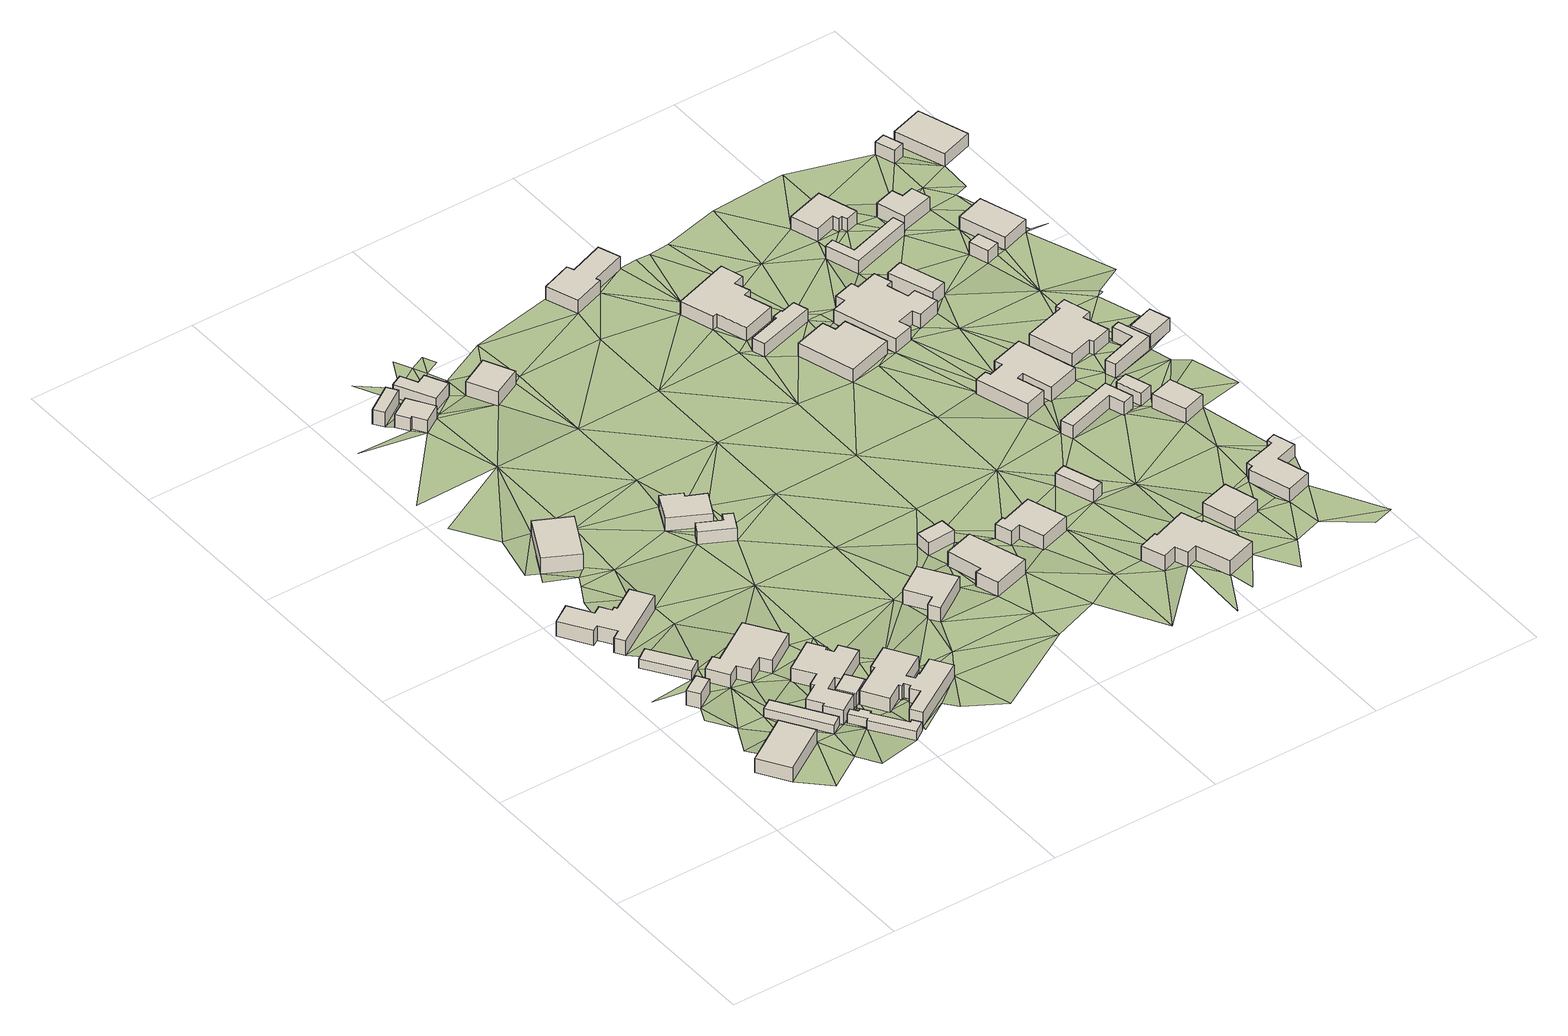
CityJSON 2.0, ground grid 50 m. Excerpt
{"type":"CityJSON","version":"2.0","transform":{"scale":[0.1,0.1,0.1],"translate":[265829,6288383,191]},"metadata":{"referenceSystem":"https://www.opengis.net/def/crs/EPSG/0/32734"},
"CityObjects":{
"building1":{"type":"Building","attributes":{"address":"53 Poiet Street Mamre 7347 Cape Town","building":"house","building:levels":"1","building_height":4.1,"roof_height":196.02,"ground_height":191.92,"plus_code":"4FRWFFJH+MHF"},"geometry":[{"type":"Solid","lod":"1","boundaries":[[[[0,1,2,3]],[[1,4,5,2]],[[4,6,7,5]],[[6,8,9,7]],[[8,10,11,9]],[[10,0,3,11]],[[3,2,5,7,9,11]],[[10,8,6,4,1,0]]]]}]},
"building2":{"type":"Building","attributes":{"address":"Poiet Street Mamre 7347 Cape Town","building":"garage","building:levels":"1","building_height":4.1,"roof_height":196.55,"ground_height":192.45,"plus_code":"4FRWFFJH+QHR"},"geometry":[{"type":"Solid","lod":"1","boundaries":[[[[12,13,14,15]],[[13,16,17,14]],[[16,18,19,17]],[[18,12,15,19]],[[15,14,17,19]],[[18,16,13,12]]]]}]},
"building3":{"type":"Building","attributes":{"building":"cabin","building:levels":"1","building_height":2.8,"roof_height":195.25,"ground_height":192.45,"plus_code":"4FRWFFJH+RHR"},"geometry":[{"type":"Solid","lod":"1","boundaries":[[[[20,21,22,23]],[[21,24,25,22]],[[24,26,27,25]],[[26,20,23,27]],[[23,22,25,27]],[[26,24,21,20]]]]}]},
"building4":{"type":"Building","attributes":{"address":"4 Jakaranda Street Mamre 7347 Cape Town","building":"house","building:levels":"1","building_height":4.1,"roof_height":197.16,"ground_height":193.06,"plus_code":"4FRWFFJH+WH6"},"geometry":[{"type":"Solid","lod":"1","boundaries":[[[[28,29,30,31]],[[29,32,33,30]],[[32,34,35,33]],[[34,36,37,35]],[[36,38,39,37]],[[38,40,41,39]],[[40,42,43,41]],[[42,44,45,43]],[[44,46,47,45]],[[46,48,49,47]],[[48,50,51,49]],[[50,52,53,51]],[[52,54,55,53]],[[54,28,31,55]],[[31,30,33,35,37,39,41,43,45,47,49,51,53,55]],[[54,52,50,48,46,44,42,40,38,36,34,32,29,28]]]]}]},
"building5":{"type":"Building","attributes":{"building":"cabin","building:levels":"1","building_height":2.8,"roof_height":194.72,"ground_height":191.92,"plus_code":"4FRWFFJH+PJ3"},"geometry":[{"type":"Solid","lod":"1","boundaries":[[[[56,57,58,59]],[[57,60,61,58]],[[60,62,63,61]],[[62,56,59,63]],[[59,58,61,63]],[[62,60,57,56]]]]}]},
"building6":{"type":"Building","attributes":{"address":"8 Jakaranda Street Mamre 7347 Cape Town","building":"house","building:levels":"1","building_height":4.1,"roof_height":196.55,"ground_height":192.45,"plus_code":"4FRWFFJH+RJ4"},"geometry":[{"type":"Solid","lod":"1","boundaries":[[[[64,65,66,67]],[[65,68,69,66]],[[68,70,71,69]],[[70,72,73,71]],[[72,74,75,73]],[[74,76,77,75]],[[76,78,79,77]],[[78,80,81,79]],[[80,82,83,81]],[[82,64,67,83]],[[67,66,69,71,73,75,77,79,81,83]],[[82,80,78,76,74,72,70,68,65,64]]]]}]},
"building7":{"type":"Building","attributes":{"building":"cabin","building:levels":"1","building_height":2.8,"roof_height":194.75,"ground_height":191.95,"plus_code":"4FRWFFJH+MM4"},"geometry":[{"type":"Solid","lod":"1","boundaries":[[[[84,85,86,87]],[[85,88,89,86]],[[88,90,91,89]],[[90,92,93,91]],[[92,94,95,93]],[[94,96,97,95]],[[96,98,99,97]],[[98,100,101,99]],[[100,102,103,101]],[[102,104,105,103]],[[104,106,107,105]],[[106,84,87,107]],[[87,86,89,91,93,95,97,99,101,103,105,107]],[[106,104,102,100,98,96,94,92,90,88,85,84]]]]}]},
"building8":{"type":"Building","attributes":{"building":"garage","building:levels":"1","building_height":4.1,"roof_height":196.43,"ground_height":192.33,"plus_code":"4FRWFFJH+PM4"},"geometry":[{"type":"Solid","lod":"1","boundaries":[[[[108,109,110,111]],[[109,112,113,110]],[[112,114,115,113]],[[114,116,117,115]],[[116,108,111,117]],[[111,110,113,115,117]],[[116,114,112,109,108]]]]}]},
"building9":{"type":"Building","attributes":{"address":"2 Jakaranda Street Mamre 7347 Cape Town","building":"house","building:levels":"1","building_height":4.1,"roof_height":198.26,"ground_height":194.16,"plus_code":"4FRWFFMH+2HP"},"geometry":[{"type":"Solid","lod":"1","boundaries":[[[[118,119,120,121]],[[119,122,123,120]],[[122,124,125,123]],[[124,118,121,125]],[[121,120,123,125]],[[124,122,119,118]]]]}]},
"building10":{"type":"Building","attributes":{"address":"10 Jakaranda Street Mamre 7347 Cape Town","building":"house","building:levels":"1","building_height":4.1,"roof_height":196.43,"ground_height":192.33,"plus_code":"4FRWFFJH+PMP"},"geometry":[{"type":"Solid","lod":"1","boundaries":[[[[126,127,111,110]],[[127,128,129,111]],[[128,130,131,129]],[[130,132,133,131]],[[132,134,135,133]],[[134,136,137,135]],[[136,138,139,137]],[[138,140,141,139]],[[140,142,143,141]],[[142,144,145,143]],[[144,146,147,145]],[[146,148,149,147]],[[148,150,151,149]],[[150,152,153,151]],[[152,154,155,153]],[[154,156,157,155]],[[156,158,159,157]],[[158,160,161,159]],[[160,126,110,161]],[[110,111,129,131,133,135,137,139,141,143,145,147,149,151,153,155,157,159,161]],[[160,158,156,154,152,150,148,146,144,142,140,138,136,134,132,130,128,127,126]]]]}]},
"building11":{"type":"Building","attributes":{"address":"12 Jakaranda Street Mamre 7347 Cape Town","building":"house","building:levels":"1","building_height":4.1,"roof_height":196.43,"ground_height":192.33,"plus_code":"4FRWFFJH+MPM"},"geometry":[{"type":"Solid","lod":"1","boundaries":[[[[162,163,164,165]],[[163,166,167,164]],[[166,168,169,167]],[[168,170,171,169]],[[170,172,173,171]],[[172,174,175,173]],[[174,176,177,175]],[[176,178,179,177]],[[178,180,181,179]],[[180,182,183,181]],[[182,184,185,183]],[[184,186,187,185]],[[186,188,189,187]],[[188,190,191,189]],[[190,192,193,191]],[[192,194,195,193]],[[194,196,197,195]],[[196,198,199,197]],[[198,200,201,199]],[[200,162,165,201]],[[165,164,167,169,171,173,175,177,179,181,183,185,187,189,191,193,195,197,199,201]],[[200,198,196,194,192,190,188,186,184,182,180,178,176,174,172,170,168,166,163,162]]]]}]},
"building12":{"type":"Building","attributes":{"address":"PM Louw Street Mamre 7347 Cape Town","building":"yes","building:levels":"1","building_height":4.1,"roof_height":199.18,"ground_height":195.08,"plus_code":"4FRWFFMH+7HM"},"geometry":[{"type":"Solid","lod":"1","boundaries":[[[[202,203,204,205]],[[203,206,207,204]],[[206,208,209,207]],[[208,202,205,209]],[[205,204,207,209]],[[208,206,203,202]]]]}]},
"building13":{"type":"Building","attributes":{"address":"PM Louw Street Mamre 7347 Cape Town","building":"house","building:levels":"1","building_height":4.1,"roof_height":199.18,"ground_height":195.08,"plus_code":"4FRWFFMH+7H5"},"geometry":[{"type":"Solid","lod":"1","boundaries":[[[[210,211,212,213]],[[211,214,215,212]],[[214,216,217,215]],[[216,218,219,217]],[[218,220,221,219]],[[220,210,213,221]],[[213,212,215,217,219,221]],[[220,218,216,214,211,210]]]]}]},
"building14":{"type":"Building","attributes":{"address":"Henning Huizen Street Mamre 7347 Cape Town","building":"yes","building:levels":"1","building_height":4.1,"roof_height":199.18,"ground_height":195.08,"plus_code":"4FRWFFMH+7JF"},"geometry":[{"type":"Solid","lod":"1","boundaries":[[[[222,223,224,225]],[[223,226,227,224]],[[226,228,229,227]],[[228,230,231,229]],[[230,232,233,231]],[[232,222,225,233]],[[225,224,227,229,231,233]],[[232,230,228,226,223,222]]]]}]},
"building15":{"type":"Building","attributes":{"address":"Dias Street Mamre 7347 Cape Town","building":"yes","building:levels":"1","building_height":4.1,"roof_height":198.28,"ground_height":194.18,"plus_code":"4FRWFFJH+XP4"},"geometry":[{"type":"Solid","lod":"1","boundaries":[[[[234,235,236,237]],[[235,238,239,236]],[[238,240,241,239]],[[240,242,243,241]],[[242,244,245,243]],[[244,234,237,245]],[[237,236,239,241,243,245]],[[244,242,240,238,235,234]]]]}]},
"building16":{"type":"Building","attributes":{"address":"19 Dias Street Mamre 7347 Cape Town","building":"yes","building:levels":"1","building_height":4.1,"roof_height":198.28,"ground_height":194.18,"plus_code":"4FRWFFJH+XPV"},"geometry":[{"type":"Solid","lod":"1","boundaries":[[[[246,247,248,249]],[[247,250,251,248]],[[250,252,253,251]],[[252,254,255,253]],[[254,256,257,255]],[[256,246,249,257]],[[249,248,251,253,255,257]],[[256,254,252,250,247,246]]]]}]},
"building17":{"type":"Building","attributes":{"address":"10 Henning Huizen Street Mamre 7347 Cape Town","building":"house","building:levels":"1","building_height":4.1,"roof_height":199.6,"ground_height":195.5,"plus_code":"4FRWFFMH+6MW"},"geometry":[{"type":"Solid","lod":"1","boundaries":[[[[258,259,260,261]],[[259,262,263,260]],[[262,264,265,263]],[[264,258,261,265]],[[261,260,263,265]],[[264,262,259,258]]]]}]},
"building18":{"type":"Building","attributes":{"address":"5 Jakaranda Street Mamre 7347 Cape Town","building":"house","building:levels":"1","building_height":4.1,"roof_height":197.44,"ground_height":193.34,"plus_code":"4FRWFFJH+QVC"},"geometry":[{"type":"Solid","lod":"1","boundaries":[[[[266,267,268,269]],[[267,270,271,268]],[[270,272,273,271]],[[272,274,275,273]],[[274,276,277,275]],[[276,266,269,277]],[[269,268,271,273,275,277]],[[276,274,272,270,267,266]]]]}]},
"building19":{"type":"Building","attributes":{"address":"Khorhamer Street Mamre 7347 Cape Town","building":"yes","building:levels":"1","building_height":4.1,"roof_height":197.9,"ground_height":193.8,"plus_code":"4FRWFFJH+RWJ"},"geometry":[{"type":"Solid","lod":"1","boundaries":[[[[278,279,280,281]],[[279,282,283,280]],[[282,284,285,283]],[[284,278,281,285]],[[281,280,283,285]],[[284,282,279,278]]]]}]},
"building20":{"type":"Building","attributes":{"address":"Khorhamer Street Mamre 7347 Cape Town","building":"house","building:levels":"1","building_height":4.1,"roof_height":197.9,"ground_height":193.8,"plus_code":"4FRWFFJH+QWP"},"geometry":[{"type":"Solid","lod":"1","boundaries":[[[[286,287,288,289]],[[287,290,291,288]],[[290,292,293,291]],[[292,294,295,293]],[[294,296,297,295]],[[296,286,289,297]],[[289,288,291,293,295,297]],[[296,294,292,290,287,286]]]]}]},
"building21":{"type":"Building","attributes":{"address":"44 Khorhamer Street Mamre 7347 Cape Town","building":"yes","building:levels":"1","building_height":4.1,"roof_height":198.44,"ground_height":194.34,"plus_code":"4FRWFFJJ+Q2J"},"geometry":[{"type":"Solid","lod":"1","boundaries":[[[[298,299,300,301]],[[299,302,303,300]],[[302,304,305,303]],[[304,306,307,305]],[[306,308,309,307]],[[308,310,311,309]],[[310,312,313,311]],[[312,298,301,313]],[[301,300,303,305,307,309,311,313]],[[312,310,308,306,304,302,299,298]]]]}]},
"building22":{"type":"Building","attributes":{"address":"17 Henning Huizen Street Mamre 7347 Cape Town","building":"house","building:levels":"1","building_height":4.1,"roof_height":199.68,"ground_height":195.58,"plus_code":"4FRWFFMH+8V3"},"geometry":[{"type":"Solid","lod":"1","boundaries":[[[[314,315,316,317]],[[315,318,319,316]],[[318,320,321,319]],[[320,322,323,321]],[[322,324,325,323]],[[324,326,327,325]],[[326,328,329,327]],[[328,314,317,329]],[[317,316,319,321,323,325,327,329]],[[328,326,324,322,320,318,315,314]]]]}]},
"building23":{"type":"Building","attributes":{"address":"49 Khorhamer Street Mamre 7347 Cape Town","building":"house","building:levels":"1","building_height":4.1,"roof_height":198.56,"ground_height":194.46,"plus_code":"4FRWFFJJ+M4G"},"geometry":[{"type":"Solid","lod":"1","boundaries":[[[[330,331,332,333]],[[331,334,335,332]],[[334,336,337,335]],[[336,338,339,337]],[[338,340,341,339]],[[340,342,343,341]],[[342,344,345,343]],[[344,346,347,345]],[[346,348,349,347]],[[348,350,351,349]],[[350,352,353,351]],[[352,330,333,353]],[[333,332,335,337,339,341,343,345,347,349,351,353]],[[352,350,348,346,344,342,340,338,336,334,331,330]]]]}]},
"building24":{"type":"Building","attributes":{"address":"42 Khorhamer Street Mamre 7347 Cape Town","building":"yes","building:levels":"1","building_height":4.1,"roof_height":198.44,"ground_height":194.34,"plus_code":"4FRWFFJJ+R39"},"geometry":[{"type":"Solid","lod":"1","boundaries":[[[[354,355,356,357]],[[355,358,359,356]],[[358,360,361,359]],[[360,354,357,361]],[[357,356,359,361]],[[360,358,355,354]]]]}]},
"building25":{"type":"Building","attributes":{"address":"12 Henning Huizen Street Mamre 7347 Cape Town","building":"house","building:levels":"1","building_height":4.1,"roof_height":199.9,"ground_height":195.8,"plus_code":"4FRWFFMH+6X7"},"geometry":[{"type":"Solid","lod":"1","boundaries":[[[[362,363,364,365]],[[363,366,367,364]],[[366,368,369,367]],[[368,370,371,369]],[[370,372,373,371]],[[372,374,375,373]],[[374,376,377,375]],[[376,378,379,377]],[[378,380,381,379]],[[380,362,365,381]],[[365,364,367,369,371,373,375,377,379,381]],[[380,378,376,374,372,370,368,366,363,362]]]]}]},
"building26":{"type":"Building","attributes":{"address":"Henning Huizen Street Mamre 7347 Cape Town","building":"yes","building:levels":"1","building_height":4.1,"roof_height":199.68,"ground_height":195.58,"plus_code":"4FRWFFMH+4XX"},"geometry":[{"type":"Solid","lod":"1","boundaries":[[[[382,383,384,385]],[[383,386,387,384]],[[386,388,389,387]],[[388,390,391,389]],[[390,392,393,391]],[[392,394,395,393]],[[394,396,397,395]],[[396,382,385,397]],[[385,384,387,389,391,393,395,397]],[[396,394,392,390,388,386,383,382]]]]}]},
"building27":{"type":"Building","attributes":{"address":"14 Dias Street Mamre 7347 Cape Town","building":"house","building:levels":"1","building_height":4.1,"roof_height":199.8,"ground_height":195.7,"plus_code":"4FRWFFMJ+32W"},"geometry":[{"type":"Solid","lod":"1","boundaries":[[[[398,399,400,401]],[[399,402,403,400]],[[402,404,405,403]],[[404,406,407,405]],[[406,408,409,407]],[[408,398,401,409]],[[401,400,403,405,407,409]],[[408,406,404,402,399,398]]]]}]},
"building28":{"type":"Building","attributes":{"address":"47 Khorhamer Street Mamre 7347 Cape Town","building":"house","building:levels":"1","building_height":4.1,"roof_height":198.56,"ground_height":194.46,"plus_code":"4FRWFFJJ+P55"},"geometry":[{"type":"Solid","lod":"1","boundaries":[[[[410,411,412,413]],[[411,414,415,412]],[[414,416,417,415]],[[416,410,413,417]],[[413,412,415,417]],[[416,414,411,410]]]]}]},
"building29":{"type":"Building","attributes":{"address":"12 Dias Street Mamre 7347 Cape Town","building":"house","building:levels":"1","building_height":4.1,"roof_height":200.13,"ground_height":196.03,"plus_code":"4FRWFFMJ+439"},"geometry":[{"type":"Solid","lod":"1","boundaries":[[[[418,419,420,421]],[[419,422,423,420]],[[422,424,425,423]],[[424,426,427,425]],[[426,428,429,427]],[[428,430,431,429]],[[430,432,433,431]],[[432,434,435,433]],[[434,436,437,435]],[[436,438,439,437]],[[438,440,441,439]],[[440,442,443,441]],[[442,444,445,443]],[[444,446,447,445]],[[446,448,449,447]],[[448,418,421,449]],[[421,420,423,425,427,429,431,433,435,437,439,441,443,445,447,449]],[[448,446,444,442,440,438,436,434,432,430,428,426,424,422,419,418]]]]}]},
"building30":{"type":"Building","attributes":{"address":"11 Dias Street Mamre 7347 Cape Town","building":"house","building:levels":"1","building_height":4.1,"roof_height":199.85,"ground_height":195.75,"plus_code":"4FRWFFJJ+X49"},"geometry":[{"type":"Solid","lod":"1","boundaries":[[[[450,451,452,453]],[[451,454,455,452]],[[454,456,457,455]],[[456,458,459,457]],[[458,460,461,459]],[[460,462,463,461]],[[462,464,465,463]],[[464,466,467,465]],[[466,468,469,467]],[[468,470,471,469]],[[470,472,473,471]],[[472,450,453,473]],[[453,452,455,457,459,461,463,465,467,469,471,473]],[[472,470,468,466,464,462,460,458,456,454,451,450]]]]}]},
"building31":{"type":"Building","attributes":{"address":"Khorhamer Street Mamre 7347 Cape Town","building":"yes","building:levels":"1","building_height":4.1,"roof_height":199.2,"ground_height":195.1,"plus_code":"4FRWFFJJ+V5X"},"geometry":[{"type":"Solid","lod":"1","boundaries":[[[[474,475,476,477]],[[475,478,479,476]],[[478,480,481,479]],[[480,482,483,481]],[[482,484,485,483]],[[484,474,477,485]],[[477,476,479,481,483,485]],[[484,482,480,478,475,474]]]]}]},
"building32":{"type":"Building","attributes":{"address":"45 Khorhamer Street Mamre 7347 Cape Town","building":"house","building:levels":"1","building_height":4.1,"roof_height":199.03,"ground_height":194.93,"plus_code":"4FRWFFJJ+P73"},"geometry":[{"type":"Solid","lod":"1","boundaries":[[[[486,487,488,489]],[[487,490,491,488]],[[490,492,493,491]],[[492,494,495,493]],[[494,496,497,495]],[[496,498,499,497]],[[498,500,501,499]],[[500,502,503,501]],[[502,504,505,503]],[[504,486,489,505]],[[489,488,491,493,495,497,499,501,503,505]],[[504,502,500,498,496,494,492,490,487,486]]]]}]},
"building33":{"type":"Building","attributes":{"address":"Khorhamer Street Mamre 7347 Cape Town","building":"yes","building:levels":"1","building_height":4.1,"roof_height":199.81,"ground_height":195.71,"plus_code":"4FRWFFJJ+V6P"},"geometry":[{"type":"Solid","lod":"1","boundaries":[[[[506,507,508,509]],[[507,510,511,508]],[[510,512,513,511]],[[512,506,509,513]],[[509,508,511,513]],[[512,510,507,506]]]]}]},
"building34":{"type":"Building","attributes":{"address":"Dias Street Mamre 7347 Cape Town","building":"yes","building:levels":"1","building_height":4.1,"roof_height":200.47,"ground_height":196.37,"plus_code":"4FRWFFMJ+45C"},"geometry":[{"type":"Solid","lod":"1","boundaries":[[[[514,515,516,517]],[[515,518,519,516]],[[518,520,521,519]],[[520,514,517,521]],[[517,516,519,521]],[[520,518,515,514]]]]}]},
"building35":{"type":"Building","attributes":{"address":"38 Khorhamer Street Mamre 7347 Cape Town","building":"house","building:levels":"1","building_height":4.1,"roof_height":199.81,"ground_height":195.71,"plus_code":"4FRWFFJJ+R7R"},"geometry":[{"type":"Solid","lod":"1","boundaries":[[[[522,523,524,525]],[[523,526,527,524]],[[526,528,529,527]],[[528,522,525,529]],[[525,524,527,529]],[[528,526,523,522]]]]}]},
"building36":{"type":"Building","attributes":{"address":"Henning Huizen Street Mamre 7347 Cape Town","building":"yes","building:levels":"1","building_height":4.1,"roof_height":200.47,"ground_height":196.37,"plus_code":"4FRWFFMJ+55V"},"geometry":[{"type":"Solid","lod":"1","boundaries":[[[[530,531,532,533]],[[531,534,535,532]],[[534,536,537,535]],[[536,538,539,537]],[[538,540,541,539]],[[540,530,533,541]],[[533,532,535,537,539,541]],[[540,538,536,534,531,530]]]]}]},
"building37":{"type":"Building","attributes":{"address":"16 Henning Huizen Street Mamre 7347 Cape Town","building":"house","building:levels":"1","building_height":4.1,"roof_height":200.54,"ground_height":196.44,"plus_code":"4FRWFFMJ+745"},"geometry":[{"type":"Solid","lod":"1","boundaries":[[[[542,543,544,545]],[[543,546,547,544]],[[546,548,549,547]],[[548,550,551,549]],[[550,552,553,551]],[[552,554,555,553]],[[554,556,557,555]],[[556,542,545,557]],[[545,544,547,549,551,553,555,557]],[[556,554,552,550,548,546,543,542]]]]}]},
"building38":{"type":"Building","attributes":{"address":"9 Dias Street Mamre 7347 Cape Town","building":"house","building:levels":"1","building_height":4.1,"roof_height":200.1,"ground_height":196,"plus_code":"4FRWFFJJ+X6G"},"geometry":[{"type":"Solid","lod":"1","boundaries":[[[[558,559,560,561]],[[559,562,563,560]],[[562,564,565,563]],[[564,566,567,565]],[[566,568,569,567]],[[568,570,571,569]],[[570,572,573,571]],[[572,574,575,573]],[[574,576,577,575]],[[576,558,561,577]],[[561,560,563,565,567,569,571,573,575,577]],[[576,574,572,570,568,566,564,562,559,558]]]]}]},
"building39":{"type":"Building","attributes":{"address":"Dias Street Mamre 7347 Cape Town","building":"yes","building:levels":"1","building_height":4.1,"roof_height":200.1,"ground_height":196,"plus_code":"4FRWFFJJ+W7W"},"geometry":[{"type":"Solid","lod":"1","boundaries":[[[[578,579,580,581]],[[579,582,583,580]],[[582,584,585,583]],[[584,586,587,585]],[[586,588,589,587]],[[588,578,581,589]],[[581,580,583,585,587,589]],[[588,586,584,582,579,578]]]]}]},
"building40":{"type":"Building","attributes":{"address":"Dias Street Mamre 7347 Cape Town","building":"garage","building:levels":"1","building_height":4.1,"roof_height":200.88,"ground_height":196.78,"plus_code":"4FRWFFMJ+46H"},"geometry":[{"type":"Solid","lod":"1","boundaries":[[[[590,591,592,593]],[[591,594,595,592]],[[594,596,597,595]],[[596,590,593,597]],[[593,592,595,597]],[[596,594,591,590]]]]}]},
"building41":{"type":"Building","attributes":{"address":"Dias Street Mamre 7347 Cape Town","building":"yes","building:levels":"1","building_height":4.1,"roof_height":200.1,"ground_height":196,"plus_code":"4FRWFFJJ+W8R"},"geometry":[{"type":"Solid","lod":"1","boundaries":[[[[598,599,600,601]],[[599,602,603,600]],[[602,604,605,603]],[[604,598,601,605]],[[601,600,603,605]],[[604,602,599,598]]]]}]},
"building42":{"type":"Building","attributes":{"address":"Henning Huizen Street Mamre 7347 Cape Town","building":"yes","building:levels":"1","building_height":4.1,"roof_height":200.86,"ground_height":196.76,"plus_code":"4FRWFFMJ+667"},"geometry":[{"type":"Solid","lod":"1","boundaries":[[[[606,607,608,609]],[[607,610,611,608]],[[610,612,613,611]],[[612,614,615,613]],[[614,616,617,615]],[[616,606,609,617]],[[609,608,611,613,615,617]],[[616,614,612,610,607,606]]]]}]},
"building43":{"type":"Building","attributes":{"address":"8 Dias Street Mamre 7347 Cape Town","building":"house","building:levels":"1","building_height":4.1,"roof_height":200.88,"ground_height":196.78,"plus_code":"4FRWFFMJ+47W"},"geometry":[{"type":"Solid","lod":"1","boundaries":[[[[618,619,620,621]],[[619,622,623,620]],[[622,624,625,623]],[[624,618,621,625]],[[621,620,623,625]],[[624,622,619,618]]]]}]},
"building44":{"type":"Building","attributes":{"address":"Henning Huizen Street Mamre 7347 Cape Town","building":"garage","building:levels":"1","building_height":4.1,"roof_height":200.65,"ground_height":196.55,"plus_code":"4FRWFFMJ+77V"},"geometry":[{"type":"Solid","lod":"1","boundaries":[[[[626,627,628,629]],[[627,630,631,628]],[[630,632,633,631]],[[632,626,629,633]],[[629,628,631,633]],[[632,630,627,626]]]]}]},
"building45":{"type":"Building","attributes":{"address":"20 Henning Huizen Street Mamre 7347 Cape Town","building":"house","building:levels":"1","building_height":4.1,"roof_height":200.65,"ground_height":196.55,"plus_code":"4FRWFFMJ+78M"},"geometry":[{"type":"Solid","lod":"1","boundaries":[[[[634,635,636,637]],[[635,638,639,636]],[[638,640,641,639]],[[640,634,637,641]],[[637,636,639,641]],[[640,638,635,634]]]]}]},
"terrain1":{"type":"TINRelief","geometry":[{"type":"CompositeSurface","lod":"1","boundaries":[[[642,643,644]],[[645,6,646]],[[16,647,648]],[[642,648,643]],[[649,24,650]],[[648,72,16]],[[648,642,57]],[[651,645,646]],[[652,16,72]],[[72,648,57]],[[57,642,653]],[[653,642,645]],[[70,649,652]],[[649,70,24]],[[70,652,72]],[[653,60,57]],[[653,645,60]],[[645,651,60]],[[26,24,70]],[[57,56,72]],[[54,20,654]],[[68,26,70]],[[56,76,72]],[[651,655,656]],[[657,658,38]],[[60,651,656]],[[148,56,152]],[[72,76,74]],[[654,20,26]],[[56,62,152]],[[154,62,60]],[[56,148,144]],[[152,150,148]],[[60,656,154]],[[154,152,62]],[[658,659,38]],[[660,76,56]],[[38,659,661]],[[662,659,658]],[[663,54,654]],[[656,655,106]],[[144,660,56]],[[656,664,154]],[[665,122,666]],[[667,154,664]],[[26,68,64]],[[148,146,144]],[[661,659,668]],[[664,656,669]],[[68,65,64]],[[76,80,78]],[[660,80,76]],[[670,671,122]],[[154,667,672]],[[667,673,674]],[[64,654,26]],[[671,670,675]],[[676,122,665]],[[674,672,667]],[[660,144,677]],[[112,678,672]],[[114,674,679]],[[674,114,672]],[[112,672,114]],[[680,665,668]],[[678,112,681]],[[668,659,680]],[[682,198,679]],[[114,679,683]],[[88,198,682]],[[109,681,112]],[[659,663,680]],[[683,679,684]],[[676,665,680]],[[80,660,685]],[[198,684,679]],[[88,85,198]],[[116,114,683]],[[84,200,85]],[[85,200,198]],[[686,675,687]],[[80,685,688]],[[684,198,689]],[[676,680,690]],[[691,116,683]],[[663,654,692]],[[670,687,675]],[[108,116,693]],[[694,200,695]],[[696,697,684]],[[696,684,689]],[[689,198,698]],[[64,692,654]],[[690,699,670]],[[116,691,693]],[[693,700,108]],[[696,689,701]],[[702,703,704]],[[680,663,240]],[[696,701,705]],[[688,685,706]],[[703,707,704]],[[687,218,708]],[[706,685,704]],[[699,687,670]],[[64,688,692]],[[706,704,707]],[[214,709,218]],[[690,680,254]],[[710,200,694]],[[711,712,713]],[[693,714,700]],[[692,688,706]],[[714,707,700]],[[692,240,663]],[[713,715,711]],[[206,211,210]],[[710,694,716]],[[717,203,718]],[[216,214,218]],[[713,719,720]],[[680,240,254]],[[715,713,720]],[[699,690,721]],[[210,722,206]],[[218,687,220]],[[718,723,717]],[[710,716,724]],[[706,707,725]],[[726,690,254]],[[687,699,721]],[[714,725,707]],[[723,718,230]],[[722,230,718]],[[232,722,210]],[[725,692,706]],[[720,727,715]],[[220,232,210]],[[728,729,723]],[[230,722,232]],[[720,710,727]],[[723,230,728]],[[254,240,238]],[[714,715,730]],[[232,220,731]],[[690,726,721]],[[240,692,242]],[[732,254,238]],[[687,733,220]],[[254,732,256]],[[222,232,731]],[[733,731,220]],[[256,732,238]],[[715,727,730]],[[226,223,728]],[[256,238,235]],[[734,714,730]],[[734,725,714]],[[731,259,222]],[[735,728,223]],[[721,736,687]],[[692,737,242]],[[724,738,710]],[[733,687,736]],[[234,256,235]],[[259,731,733]],[[739,728,735]],[[721,726,250]],[[222,740,223]],[[692,725,737]],[[246,256,234]],[[223,741,735]],[[710,738,727]],[[727,274,730]],[[741,223,740]],[[740,222,259]],[[246,250,247]],[[234,244,246]],[[742,735,741]],[[734,730,743]],[[744,740,259]],[[741,745,742]],[[242,746,244]],[[727,747,274]],[[725,734,748]],[[244,746,246]],[[736,749,733]],[[746,242,737]],[[750,721,250]],[[725,748,737]],[[750,250,246]],[[744,751,740]],[[747,727,738]],[[736,721,750]],[[749,736,752]],[[744,749,752]],[[274,294,753]],[[294,274,747]],[[752,751,744]],[[746,750,246]],[[754,737,748]],[[755,748,753]],[[756,753,294]],[[755,282,748]],[[754,748,282]],[[755,753,756]],[[746,737,757]],[[758,752,736]],[[755,756,759]],[[760,736,750]],[[754,757,737]],[[761,747,738]],[[294,747,762]],[[284,282,755]],[[315,751,752]],[[758,736,760]],[[762,747,761]],[[755,763,284]],[[764,750,746]],[[754,765,757]],[[757,764,746]],[[758,315,752]],[[763,304,284]],[[304,765,284]],[[763,762,306]],[[766,760,750]],[[767,751,315]],[[306,304,763]],[[768,762,761]],[[304,769,765]],[[306,762,770]],[[768,761,771]],[[766,750,764]],[[762,768,770]],[[306,770,772]],[[773,757,765]],[[758,760,774]],[[773,765,769]],[[775,776,769]],[[771,338,768]],[[764,757,773]],[[770,768,777]],[[778,760,766]],[[315,758,779]],[[760,778,366]],[[777,768,336]],[[338,771,780]],[[768,338,336]],[[773,769,776]],[[774,760,366]],[[779,758,774]],[[781,776,777]],[[766,764,782]],[[777,336,783]],[[766,382,778]],[[776,781,354]],[[781,777,355]],[[764,773,784]],[[780,785,338]],[[786,780,787]],[[782,764,784]],[[404,382,766]],[[776,354,773]],[[788,779,789]],[[783,355,777]],[[396,778,382]],[[778,396,370]],[[366,778,370]],[[779,774,790]],[[404,766,782]],[[781,355,354]],[[780,786,791]],[[368,366,370]],[[789,779,790]],[[792,793,783]],[[354,794,773]],[[795,370,396]],[[793,355,783]],[[796,797,786]],[[790,798,789]],[[370,795,392]],[[382,404,799]],[[800,790,774]],[[370,392,801]],[[802,782,784]],[[784,773,462]],[[794,475,773]],[[803,355,804]],[[798,790,805]],[[804,355,793]],[[794,803,804]],[[793,806,807]],[[801,392,808]],[[790,800,805]],[[809,799,404]],[[782,802,810]],[[801,811,812]],[[793,807,411]],[[807,797,414]],[[773,475,462]],[[784,813,802]],[[801,808,814]],[[815,814,808]],[[793,411,804]],[[811,801,814]],[[478,794,804]],[[411,807,414]],[[816,811,817]],[[462,813,784]],[[809,818,819]],[[814,817,811]],[[794,478,475]],[[820,797,821]],[[820,414,797]],[[800,822,805]],[[799,809,823]],[[430,810,802]],[[809,819,823]],[[430,802,813]],[[814,799,824]],[[430,819,810]],[[823,824,799]],[[411,825,804]],[[823,819,430]],[[814,826,817]],[[826,800,817]],[[814,824,827]],[[430,813,828]],[[829,414,820]],[[826,822,800]],[[827,824,823]],[[830,462,475]],[[823,831,827]],[[430,828,832]],[[833,478,804]],[[834,830,475]],[[828,835,836]],[[837,832,828]],[[814,827,538]],[[837,828,836]],[[825,838,804]],[[498,829,820]],[[839,830,840]],[[814,538,826]],[[840,830,834]],[[434,832,841]],[[829,496,825]],[[842,822,826]],[[820,843,498]],[[475,844,834]],[[845,434,841]],[[480,478,833]],[[846,829,498]],[[829,846,496]],[[832,837,847]],[[523,833,804]],[[492,825,496]],[[827,848,538]],[[847,841,832]],[[838,523,804]],[[496,846,498]],[[849,850,848]],[[838,825,492]],[[494,492,496]],[[847,837,851]],[[844,852,834]],[[843,500,498]],[[847,853,841]],[[826,543,842]],[[540,848,850]],[[540,538,848]],[[538,546,826]],[[854,855,856]],[[855,857,856]],[[826,546,543]],[[510,858,833]],[[859,850,856]],[[857,859,856]],[[518,857,853]],[[860,843,861]],[[851,564,847]],[[833,862,510]],[[518,859,857]],[[858,507,844]],[[500,843,860]],[[851,852,863]],[[833,523,862]],[[507,858,510]],[[492,864,838]],[[853,847,865]],[[850,866,540]],[[859,866,850]],[[851,863,564]],[[852,844,867]],[[546,538,536]],[[844,507,506]],[[865,518,853]],[[868,864,492]],[[863,852,867]],[[512,510,862]],[[506,586,844]],[[844,586,867]],[[502,500,869]],[[523,838,870]],[[512,862,871]],[[838,864,872]],[[546,536,550]],[[534,554,536]],[[847,564,873]],[[506,512,871]],[[874,863,867]],[[870,838,872]],[[862,875,871]],[[876,842,543]],[[874,877,863]],[[548,546,550]],[[550,536,554]],[[540,866,530]],[[847,878,865]],[[586,506,879]],[[554,552,550]],[[531,554,534]],[[871,879,506]],[[865,594,866]],[[880,874,867]],[[881,873,564]],[[878,847,873]],[[871,875,879]],[[543,542,876]],[[882,875,870]],[[883,874,880]],[[556,554,531]],[[866,594,530]],[[884,586,885]],[[885,586,879]],[[596,865,878]],[[594,865,596]],[[542,556,616]],[[886,883,880]],[[887,883,888]],[[888,883,886]],[[879,875,889]],[[531,616,556]],[[889,875,882]],[[890,878,873]],[[891,888,886]],[[531,530,606]],[[616,531,606]],[[884,598,891]],[[884,885,599]],[[598,884,599]],[[892,542,616]],[[893,890,888]],[[606,530,622]],[[894,888,891]],[[622,530,594]],[[894,891,598]],[[890,893,878]],[[590,596,878]],[[885,895,599]],[[542,627,876]],[[591,622,594]],[[894,893,888]],[[878,624,590]],[[894,598,896]],[[897,606,622]],[[624,591,590]],[[627,542,892]],[[878,893,898]],[[624,622,591]],[[892,899,900]],[[624,878,618]],[[901,898,893]],[[898,902,878]],[[892,900,903]],[[622,619,897]],[[900,897,903]],[[902,618,878]],[[904,892,903]],[[905,903,897]],[[904,627,892]],[[619,905,897]],[[618,906,619]],[[906,905,619]],[[907,903,905]],[[618,908,906]],[[904,903,909]],[[903,907,909]],[[909,632,904]],[[632,635,626]],[[632,909,635]]]}]}
},
"vertices":[
[151,259,5],[94,223,5],[94,223,50],[151,259,50],[91,221,5],[91,221,50],[146,134,5],[146,134,50],[286,223,5],[286,223,50],[230,310,5],[230,310,50],
[163,571,9],[108,537,9],[108,537,56],[163,571,56],[129,504,9],[129,504,56],[183,538,9],[183,538,56],
[133,748,14],[96,722,14],[96,722,42],[133,748,42],[175,605,14],[175,605,42],[213,631,14],[213,631,42],
[264,885,14],[227,943,14],[227,943,62],[264,885,62],[158,899,14],[158,899,62],[154,907,14],[154,907,62],[144,901,14],[144,901,62],[124,931,14],[124,931,62],[101,917,14],[101,917,62],[59,983,14],[59,983,62],[2,947,14],[2,947,62],[57,861,14],[57,861,62],[75,872,14],[75,872,62],[106,824,14],[106,824,62],[81,808,14],[81,808,62],[98,781,14],[98,781,62],
[269,403,9],[238,383,9],[238,383,37],[269,403,37],[341,224,9],[341,224,37],[372,244,9],[372,244,37],
[382,674,14],[253,591,14],[253,591,56],[382,674,56],[242,608,14],[242,608,56],[198,579,14],[198,579,56],[235,521,14],[235,521,56],[268,542,14],[268,542,56],[291,507,14],[291,507,56],[334,535,14],[334,535,56],[353,506,14],[353,506,56],[451,569,14],[451,569,56],
[527,103,9],[511,126,9],[511,126,38],[527,103,38],[504,121,9],[504,121,38],[443,210,9],[443,210,38],[449,214,9],[449,214,38],[432,239,9],[432,239,38],[424,233,9],[424,233,38],[411,253,9],[411,253,38],[393,240,9],[393,240,38],[424,195,9],[424,195,38],[417,190,9],[417,190,38],[493,80,9],[493,80,38],
[470,358,13],[452,346,13],[452,346,54],[470,358,54],[416,323,13],[416,323,54],[447,275,13],[447,275,54],[501,310,13],[501,310,54],
[279,1249,21],[181,1298,21],[181,1298,73],[279,1249,73],[112,1163,21],[112,1163,73],[209,1114,21],[209,1114,73],
[452,346,9],[470,358,9],[556,413,9],[556,413,54],[526,461,9],[526,461,54],[503,446,9],[503,446,54],[491,465,9],[491,465,54],[499,470,9],[499,470,54],[469,517,9],[469,517,54],[376,457,9],[376,457,54],[414,399,9],[414,399,54],[378,376,9],[378,376,54],[384,367,9],[384,367,54],[332,334,9],[332,334,54],[359,292,9],[359,292,54],[352,288,9],[352,288,54],[383,240,9],[383,240,54],[441,277,9],[441,277,54],[403,335,9],[403,335,54],[443,361,9],[443,361,54],
[715,225,9],[679,281,9],[679,281,54],[715,225,54],[624,247,9],[624,247,54],[622,251,9],[622,251,54],[606,240,9],[606,240,54],[592,261,9],[592,261,54],[663,305,9],[663,305,54],[612,386,9],[612,386,54],[541,342,9],[541,342,54],[547,334,9],[547,334,54],[462,282,9],[462,282,54],[506,211,9],[506,211,54],[554,241,9],[554,241,54],[559,233,9],[559,233,54],[568,239,9],[568,239,54],[578,222,9],[578,222,54],[568,215,9],[568,215,54],[585,189,9],[585,189,54],[520,149,9],[520,149,54],[540,116,9],[540,116,54],
[193,1937,35],[113,1884,35],[113,1884,82],[193,1937,82],[132,1856,35],[132,1856,82],[212,1908,35],[212,1908,82],
[207,1873,41],[146,1835,41],[146,1835,82],[207,1873,82],[170,1799,41],[170,1799,82],[177,1804,41],[177,1804,82],[200,1767,41],[200,1767,82],[253,1801,41],[253,1801,82],
[331,1856,41],[299,1919,41],[299,1919,82],[331,1856,82],[271,1905,41],[271,1905,82],[248,1952,41],[248,1952,82],[214,1935,41],[214,1935,82],[269,1825,41],[269,1825,82],
[584,1037,32],[574,1016,32],[574,1016,73],[584,1037,73],[509,1049,32],[509,1049,73],[492,1016,32],[492,1016,73],[582,970,32],[582,970,73],[610,1024,32],[610,1024,73],
[605,1126,32],[551,1151,32],[551,1151,73],[605,1126,73],[556,1163,32],[556,1163,73],[500,1191,32],[500,1191,73],[459,1108,32],[459,1108,73],[567,1052,32],[567,1052,73],
[451,1876,41],[366,1833,41],[366,1833,86],[451,1876,86],[407,1751,41],[407,1751,86],[492,1793,41],[492,1793,86],
[864,589,18],[780,534,18],[780,534,64],[864,589,64],[824,467,18],[824,467,64],[796,449,18],[796,449,64],[815,419,18],[815,419,64],[927,492,18],[927,492,64],
[1019,694,28],[938,689,28],[938,689,69],[1019,694,69],[940,642,28],[940,642,69],[1022,646,28],[1022,646,69],
[1044,611,23],[958,585,23],[958,585,69],[1044,611,69],[985,481,23],[985,481,69],[967,478,23],[967,478,69],[988,411,23],[988,411,69],[1097,445,23],[1097,445,69],
[1241,632,28],[1149,602,28],[1149,602,74],[1241,632,74],[1146,609,28],[1146,609,74],[1115,599,28],[1115,599,74],[1132,551,28],[1132,551,74],[1162,561,28],[1162,561,74],[1186,489,28],[1186,489,74],[1278,518,28],[1278,518,74],
[752,2021,45],[785,1927,45],[785,1927,87],[752,2021,87],[877,1960,45],[877,1960,87],[873,1971,45],[873,1971,87],[974,2007,45],[974,2007,87],[951,2070,45],[951,2070,87],[849,2033,45],[849,2033,87],[841,2053,45],[841,2053,87],
[1520,359,28],[1419,323,28],[1419,323,76],[1520,359,76],[1416,330,28],[1416,330,76],[1360,311,28],[1360,311,76],[1383,243,28],[1383,243,76],[1426,258,28],[1426,258,76],[1440,219,28],[1440,219,76],[1470,230,28],[1470,230,76],[1506,130,28],[1506,130,76],[1596,161,28],[1596,161,76],[1546,301,28],[1546,301,76],[1541,299,28],[1541,299,76],
[1358,675,33],[1395,565,33],[1395,565,74],[1358,675,74],[1430,576,33],[1430,576,74],[1392,687,33],[1392,687,74],
[1156,1825,46],[989,1771,46],[989,1771,89],[1156,1825,89],[1020,1673,46],[1020,1673,89],[1034,1677,46],[1034,1677,89],[1062,1587,46],[1062,1587,89],[1160,1618,46],[1160,1618,89],[1135,1697,46],[1135,1697,89],[1157,1704,46],[1157,1704,89],[1142,1749,46],[1142,1749,89],[1175,1760,46],[1175,1760,89],
[1061,1510,46],[1231,1560,46],[1231,1560,87],[1061,1510,87],[1218,1602,46],[1218,1602,87],[1175,1590,46],[1175,1590,87],[1174,1595,46],[1174,1595,87],[1144,1586,46],[1144,1586,87],[1146,1577,46],[1146,1577,87],[1050,1548,46],[1050,1548,87],
[1278,1464,46],[1240,1452,46],[1240,1452,88],[1278,1464,88],[1228,1491,46],[1228,1491,88],[1131,1462,46],[1131,1462,88],[1181,1295,46],[1181,1295,88],[1317,1337,46],[1317,1337,88],
[1676,386,35],[1587,360,35],[1587,360,76],[1676,386,76],[1617,262,35],[1617,262,76],[1705,288,35],[1705,288,76],
[1448,1572,47],[1384,1553,47],[1384,1553,91],[1448,1572,91],[1378,1574,47],[1378,1574,91],[1316,1556,47],[1316,1556,91],[1324,1529,47],[1324,1529,91],[1280,1516,47],[1280,1516,91],[1336,1328,47],[1336,1328,91],[1396,1346,47],[1396,1346,91],[1386,1380,47],[1386,1380,91],[1437,1395,47],[1437,1395,91],[1445,1370,47],[1445,1370,91],[1512,1392,47],[1512,1392,91],[1490,1458,47],[1490,1458,91],[1464,1450,47],[1464,1450,91],[1445,1514,47],[1445,1514,91],[1464,1520,47],[1464,1520,91],
[1585,1143,41],[1488,1114,41],[1488,1114,88],[1585,1143,88],[1495,1091,41],[1495,1091,88],[1449,1077,41],[1449,1077,88],[1444,1092,41],[1444,1092,88],[1407,1081,41],[1407,1081,88],[1454,926,41],[1454,926,88],[1519,945,41],[1519,945,88],[1495,1024,41],[1495,1024,88],[1516,1031,41],[1516,1031,88],[1541,945,41],[1541,945,88],[1636,973,41],[1636,973,88],
[1666,885,41],[1487,830,41],[1487,830,82],[1666,885,82],[1499,793,41],[1499,793,82],[1644,838,41],[1644,838,82],[1658,793,41],[1658,793,82],[1692,803,41],[1692,803,82],
[1889,471,39],[1861,461,39],[1861,461,80],[1889,471,80],[1864,446,39],[1864,446,80],[1766,418,39],[1766,418,80],[1771,400,39],[1771,400,80],[1756,395,39],[1756,395,80],[1793,270,39],[1793,270,80],[1868,295,39],[1868,295,80],[1841,386,39],[1841,386,80],[1908,407,39],[1908,407,80],
[1724,878,47],[1687,866,47],[1687,866,88],[1724,878,88],[1711,792,47],[1711,792,88],[1748,804,47],[1748,804,88],
[1523,1566,49],[1474,1550,49],[1474,1550,95],[1523,1566,95],[1518,1420,49],[1518,1420,95],[1566,1436,49],[1566,1436,95],
[1731,774,43],[1763,675,43],[1763,675,88],[1731,774,88],[1833,698,43],[1833,698,88],[1802,795,43],[1802,795,88],
[1625,1688,54],[1615,1722,54],[1615,1722,95],[1625,1688,95],[1460,1674,54],[1460,1674,95],[1439,1739,54],[1439,1739,95],[1411,1730,54],[1411,1730,95],[1442,1631,54],[1442,1631,95],
[1521,1910,54],[1409,1876,54],[1409,1876,95],[1521,1910,95],[1434,1796,54],[1434,1796,95],[1495,1815,54],[1495,1815,95],[1500,1797,54],[1500,1797,95],[1513,1801,54],[1513,1801,95],[1518,1785,54],[1518,1785,95],[1556,1796,54],[1556,1796,95],
[1773,1207,48],[1739,1197,48],[1739,1197,91],[1773,1207,91],[1743,1184,48],[1743,1184,91],[1620,1147,48],[1620,1147,91],[1660,1018,48],[1660,1018,91],[1729,1039,48],[1729,1039,91],[1733,1027,48],[1733,1027,91],[1793,1045,48],[1793,1045,91],[1769,1121,48],[1769,1121,91],[1796,1129,48],[1796,1129,91],
[1830,1054,47],[1805,1046,47],[1805,1046,91],[1830,1054,91],[1824,986,47],[1824,986,91],[1714,951,47],[1714,951,91],[1724,920,47],[1724,920,91],[1859,962,47],[1859,962,91],
[1765,1480,58],[1747,1538,58],[1747,1538,99],[1765,1480,99],[1709,1526,58],[1709,1526,99],[1727,1468,58],[1727,1468,99],
[1846,1024,50],[1866,965,50],[1866,965,91],[1846,1024,91],[1943,990,50],[1943,990,91],[1924,1050,50],[1924,1050,91],
[1638,1703,54],[1735,1730,54],[1735,1730,99],[1638,1703,99],[1719,1784,54],[1719,1784,99],[1683,1774,54],[1683,1774,99],[1673,1806,54],[1673,1806,99],[1613,1788,54],[1613,1788,99],
[1878,1515,58],[1834,1650,58],[1834,1650,99],[1878,1515,99],[1749,1622,58],[1749,1622,99],[1793,1487,58],[1793,1487,99],
[1788,2001,56],[1755,1990,56],[1755,1990,97],[1788,2001,97],[1774,1933,56],[1774,1933,97],[1807,1944,56],[1807,1944,97],
[1916,2027,56],[1819,1996,56],[1819,1996,97],[1916,2027,97],[1868,1849,56],[1868,1849,97],[1964,1880,56],[1964,1880,97],
[230,310,9],[121,305,5],[151,259,9],[286,223,9],[226,57,5],[109,459,9],[158,384,9],[163,571,14],[46,596,9],[332,124,5],[183,538,14],[266,305,9],[266,805,21],[372,62,5],[417,190,13],[144,901,21],[154,907,21],[227,943,28],[376,457,14],[132,1005,21],[158,899,21],[264,885,21],[393,240,13],[178,1089,28],[96,1133,21],[411,253,13],[160,1056,28],[424,195,13],[181,1298,32],[77,1182,21],[441,277,13],[424,233,13],[432,239,13],[105,1318,27],[209,1114,28],[414,399,13],[403,335,13],[449,214,13],[266,1060,28],[443,361,13],[443,210,13],[462,282,13],[506,211,13],[469,517,19],[25,1440,30],[266,1560,35],[451,569,19],[568,215,13],[279,1249,32],[547,334,13],[517,805,26],[541,342,13],[631,163,9],[538,103,9],[559,233,13],[554,241,13],[585,189,13],[266,1310,32],[556,413,13],[578,222,13],[491,465,19],[503,446,19],[499,470,19],[568,239,13],[517,555,19],[526,461,19],[15,1560,30],[15,1810,35],[715,225,18],[592,261,13],[606,240,13],[622,251,13],[612,386,13],[663,305,18],[658,120,14],[132,1906,35],[193,1937,41],[624,247,13],[679,281,18],[517,1310,35],[212,1908,41],[198,1948,42],[768,55,14],[768,555,23],[500,1191,35],[768,305,18],[248,1952,42],[156,2030,42],[796,449,23],[266,1810,41],[517,1060,32],[407,1751,45],[780,534,23],[321,1998,42],[517,1560,38],[768,805,30],[1022,198,23],[297,2048,42],[363,1907,41],[339,1960,42],[366,2019,42],[824,467,23],[451,1876,45],[383,1981,42],[768,1060,36],[1019,305,23],[864,589,23],[492,1793,45],[768,1310,39],[504,1972,46],[517,1810,45],[927,492,28],[938,689,35],[958,585,28],[967,478,28],[1019,805,35],[768,1810,45],[985,481,28],[768,1560,42],[1161,244,28],[1097,445,28],[1044,611,28],[1019,1060,41],[1019,694,35],[1019,1310,44],[752,2021,46],[1270,305,29],[1146,609,33],[1186,489,33],[1270,55,26],[1162,561,33],[1270,805,39],[989,1771,48],[1149,602,33],[1241,632,33],[1278,518,33],[1019,1560,46],[877,1960,46],[1440,219,35],[1270,555,33],[1181,1295,47],[1416,330,35],[1270,1060,44],[1426,258,35],[1506,130,33],[1434,0,33],[873,1971,46],[974,2007,48],[1019,1810,48],[1470,230,35],[1419,323,35],[1520,359,35],[1392,687,39],[1146,1577,50],[1521,55,33],[1596,161,33],[1027,2012,48],[1231,1560,50],[1156,1825,51],[1160,1618,50],[1270,1310,47],[1430,576,39],[1521,555,39],[1067,2009,48],[1541,299,35],[1546,301,35],[1174,1595,50],[1228,1491,50],[1317,1337,47],[1157,1704,51],[1135,1697,48],[1407,1081,48],[1218,1602,50],[1175,1590,50],[1142,1749,48],[1175,1760,51],[1240,1452,50],[1278,1464,50],[1719,138,37],[1663,44,37],[1128,2013,48],[1280,1516,50],[1270,1560,50],[1676,386,39],[1270,1810,51],[1316,1556,50],[1444,1092,48],[1705,288,39],[1519,945,48],[1324,1529,50],[1396,1346,49],[1658,793,47],[1541,945,48],[1449,1077,48],[1495,1091,48],[1488,1114,48],[1772,555,43],[1495,1024,48],[1516,1031,48],[1445,1370,49],[1298,2056,49],[1806,166,37],[1666,885,47],[1437,1395,49],[1772,305,39],[1521,1310,49],[1378,1574,50],[1384,1553,50],[1448,1572,54],[1585,1143,48],[1636,973,48],[1512,1392,49],[1445,1514,54],[1464,1450,54],[1464,1520,54],[1490,1458,54],[1692,803,47],[1474,1550,54],[1980,93,40],[1918,75,40],[1731,774,47],[1660,1018,50],[1861,461,43],[1566,1436,54],[1523,1566,54],[1714,951,50],[1864,446,43],[1908,407,43],[1833,698,47],[1772,805,47],[1889,471,43],[1739,1197,52],[1733,1027,50],[1802,795,47],[1521,2065,53],[1729,1039,50],[1772,1310,52],[1880,898,47],[1824,986,50],[1743,1184,50],[1962,721,50],[1793,1045,50],[1859,962,50],[1861,957,50],[1805,1046,50],[1769,1121,50],[1796,1129,50],[1920,862,50],[1773,1207,52],[1830,1054,50],[1673,1806,58],[1877,1206,52],[1916,1078,53],[1943,990,53],[1924,1050,53],[1735,1730,58],[1894,1222,52],[1683,1774,58],[1719,1784,58],[1897,1212,52],[1975,1262,56],[1772,1810,58],[1774,1933,58],[1823,1737,58],[1894,1518,58],[1864,1750,58],[1942,1508,60],[1868,1849,58]
]}
